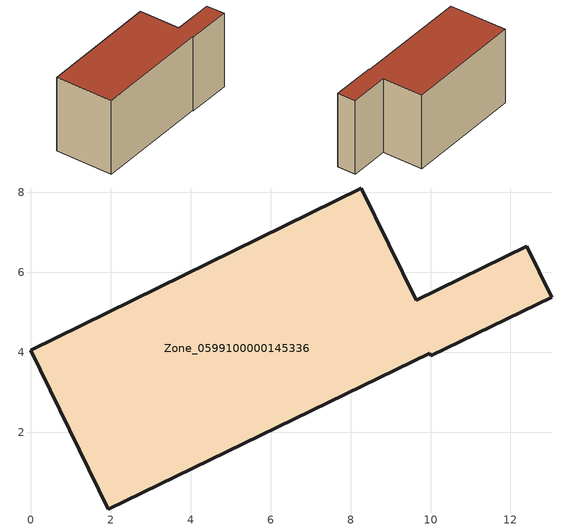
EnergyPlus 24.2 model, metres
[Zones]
Zone_0599100000145336
 floor ground (C_G): 1.93,0.08 0,4.05 8.27,8.11 9.64,5.3 12.41,6.65 13.03,5.38 10,3.91 9.98,3.98 z0
 wall outside (C_F): 13.03,5.38 12.41,6.65 9.64,5.3 8.27,8.11 0,4.05 1.93,0.08 9.98,3.98 10,3.91 13.03,5.38 z0:5.92
 roof outside (C_R): 10,3.91 13.03,5.38 12.41,6.65 9.64,5.3 8.27,8.11 0,4.05 1.93,0.08 9.98,3.98 z5.92
[BUILDING]
Pand.0599100000145336: North Axis=0; Terrain=City; Loads Convergence Tolerance Value=0.04; Temperature Convergence Tolerance Value=0.4; Solar Distribution=FullExterior; Maximum Number of Warmup Days=25; Minimum Number of Warmup Days=1
[Site:Location]
Rotterdam.The.Hague.AP_ZH_NLD Design_Conditions: Latitude=51.96; Longitude=4.45; Time Zone=1; Elevation=-4.5
[SITE:GROUNDTEMPERATURE:BUILDINGSURFACE]
18, 18, 18, 18, 18, 18, 18, 18, 18, 18, 18, 18
[MATERIAL] Thermal Absorptance=0.9; Solar Absorptance=0.7; Visible Absorptance=0.7
Name | Roughness | Thickness | Conductivity | Density | Specific Heat
G.TC.1946-1964 | MediumSmooth | 0.15 | 1 | 540 | 1210
F.TC.1946-1964 | Rough | 0.3 | 0.857143 | 1920 | 840
R.TC.1946-1964 | MediumRough | 0.2 | 0.235294 | 1500 | 1000
[CONSTRUCTION]
C_G: G.TC.1946-1964
C_F: F.TC.1946-1964
C_R: R.TC.1946-1964
[ZONE]
Zone_0599100000145336: Type=1; Multiplier=1; Ceiling Height=Autocalculate; Volume=Autocalculate; Floor Area=autocalculate; Part of Total Floor Area=Yes
[ZONEINFILTRATION:DESIGNFLOWRATE]
Infil_Zone_0599100000145336: Zone or ZoneList or Space or SpaceList=Zone_0599100000145336; Schedule=AlwaysOn; Design Flow Rate Calculation Method=Flow/Area; Flow Rate per Floor Area=0.003; Constant Term Coefficient=1; Temperature Term Coefficient=0; Velocity Term Coefficient=0; Velocity Squared Term Coefficient=0
[HVACTEMPLATE:ZONE:IDEALLOADSAIRSYSTEM]
Zone_0599100000145336: Maximum Heating Supply Air Temperature=50; Minimum Cooling Supply Air Temperature=13; Maximum Heating Supply Air Humidity Ratio=0.0156; Minimum Cooling Supply Air Humidity Ratio=0.0077; Heating Limit=NoLimit; Cooling Limit=NoLimit; Dehumidification Control Type=ConstantSensibleHeatRatio; Cooling Sensible Heat Ratio=0.7; Dehumidification Setpoint=60; Humidification Control Type=None; Humidification Setpoint=30; Outdoor Air Method=None; Outdoor Air Flow Rate per Person=0.00944; Outdoor Air Flow Rate per Zone Floor Area=0; Outdoor Air Flow Rate per Zone=0; Demand Controlled Ventilation Type=None; Outdoor Air Economizer Type=NoEconomizer; Heat Recovery Type=None; Sensible Heat Recovery Effectiveness=0.7; Latent Heat Recovery Effectiveness=0.65
[ZONECONTROL:THERMOSTAT]
ThermostatControl_Zone_0599100000145336: Zone or ZoneList=Zone_0599100000145336; Control Type Schedule=DualSetpointControlType; Control 1=Thermostat_Zone_0599100000145336; Temperature Difference Between Cutout And Setpoint=0
[THERMOSTATSETPOINT:DUALSETPOINT]
Thermostat_Zone_0599100000145336: Heating Setpoint Temperature Schedule=HeatingSetpoint_Zone_0599100000145336; Cooling Setpoint Temperature Schedule=CoolingSetpoint_Zone_0599100000145336
[SCHEDULE:COMPACT]
HeatingSetpoint_Zone_0599100000145336: Through: 12/31, For: AllDays, Until: 24:00, 21
CoolingSetpoint_Zone_0599100000145336: Through: 12/31, For: AllDays, Until: 24:00, 24
DualSetpointControlType: Through: 12/31, For: AllDays, Until: 24:00, 4
AlwaysOn: Through: 12/31, For: AllDays, Until: 24:00, 1
